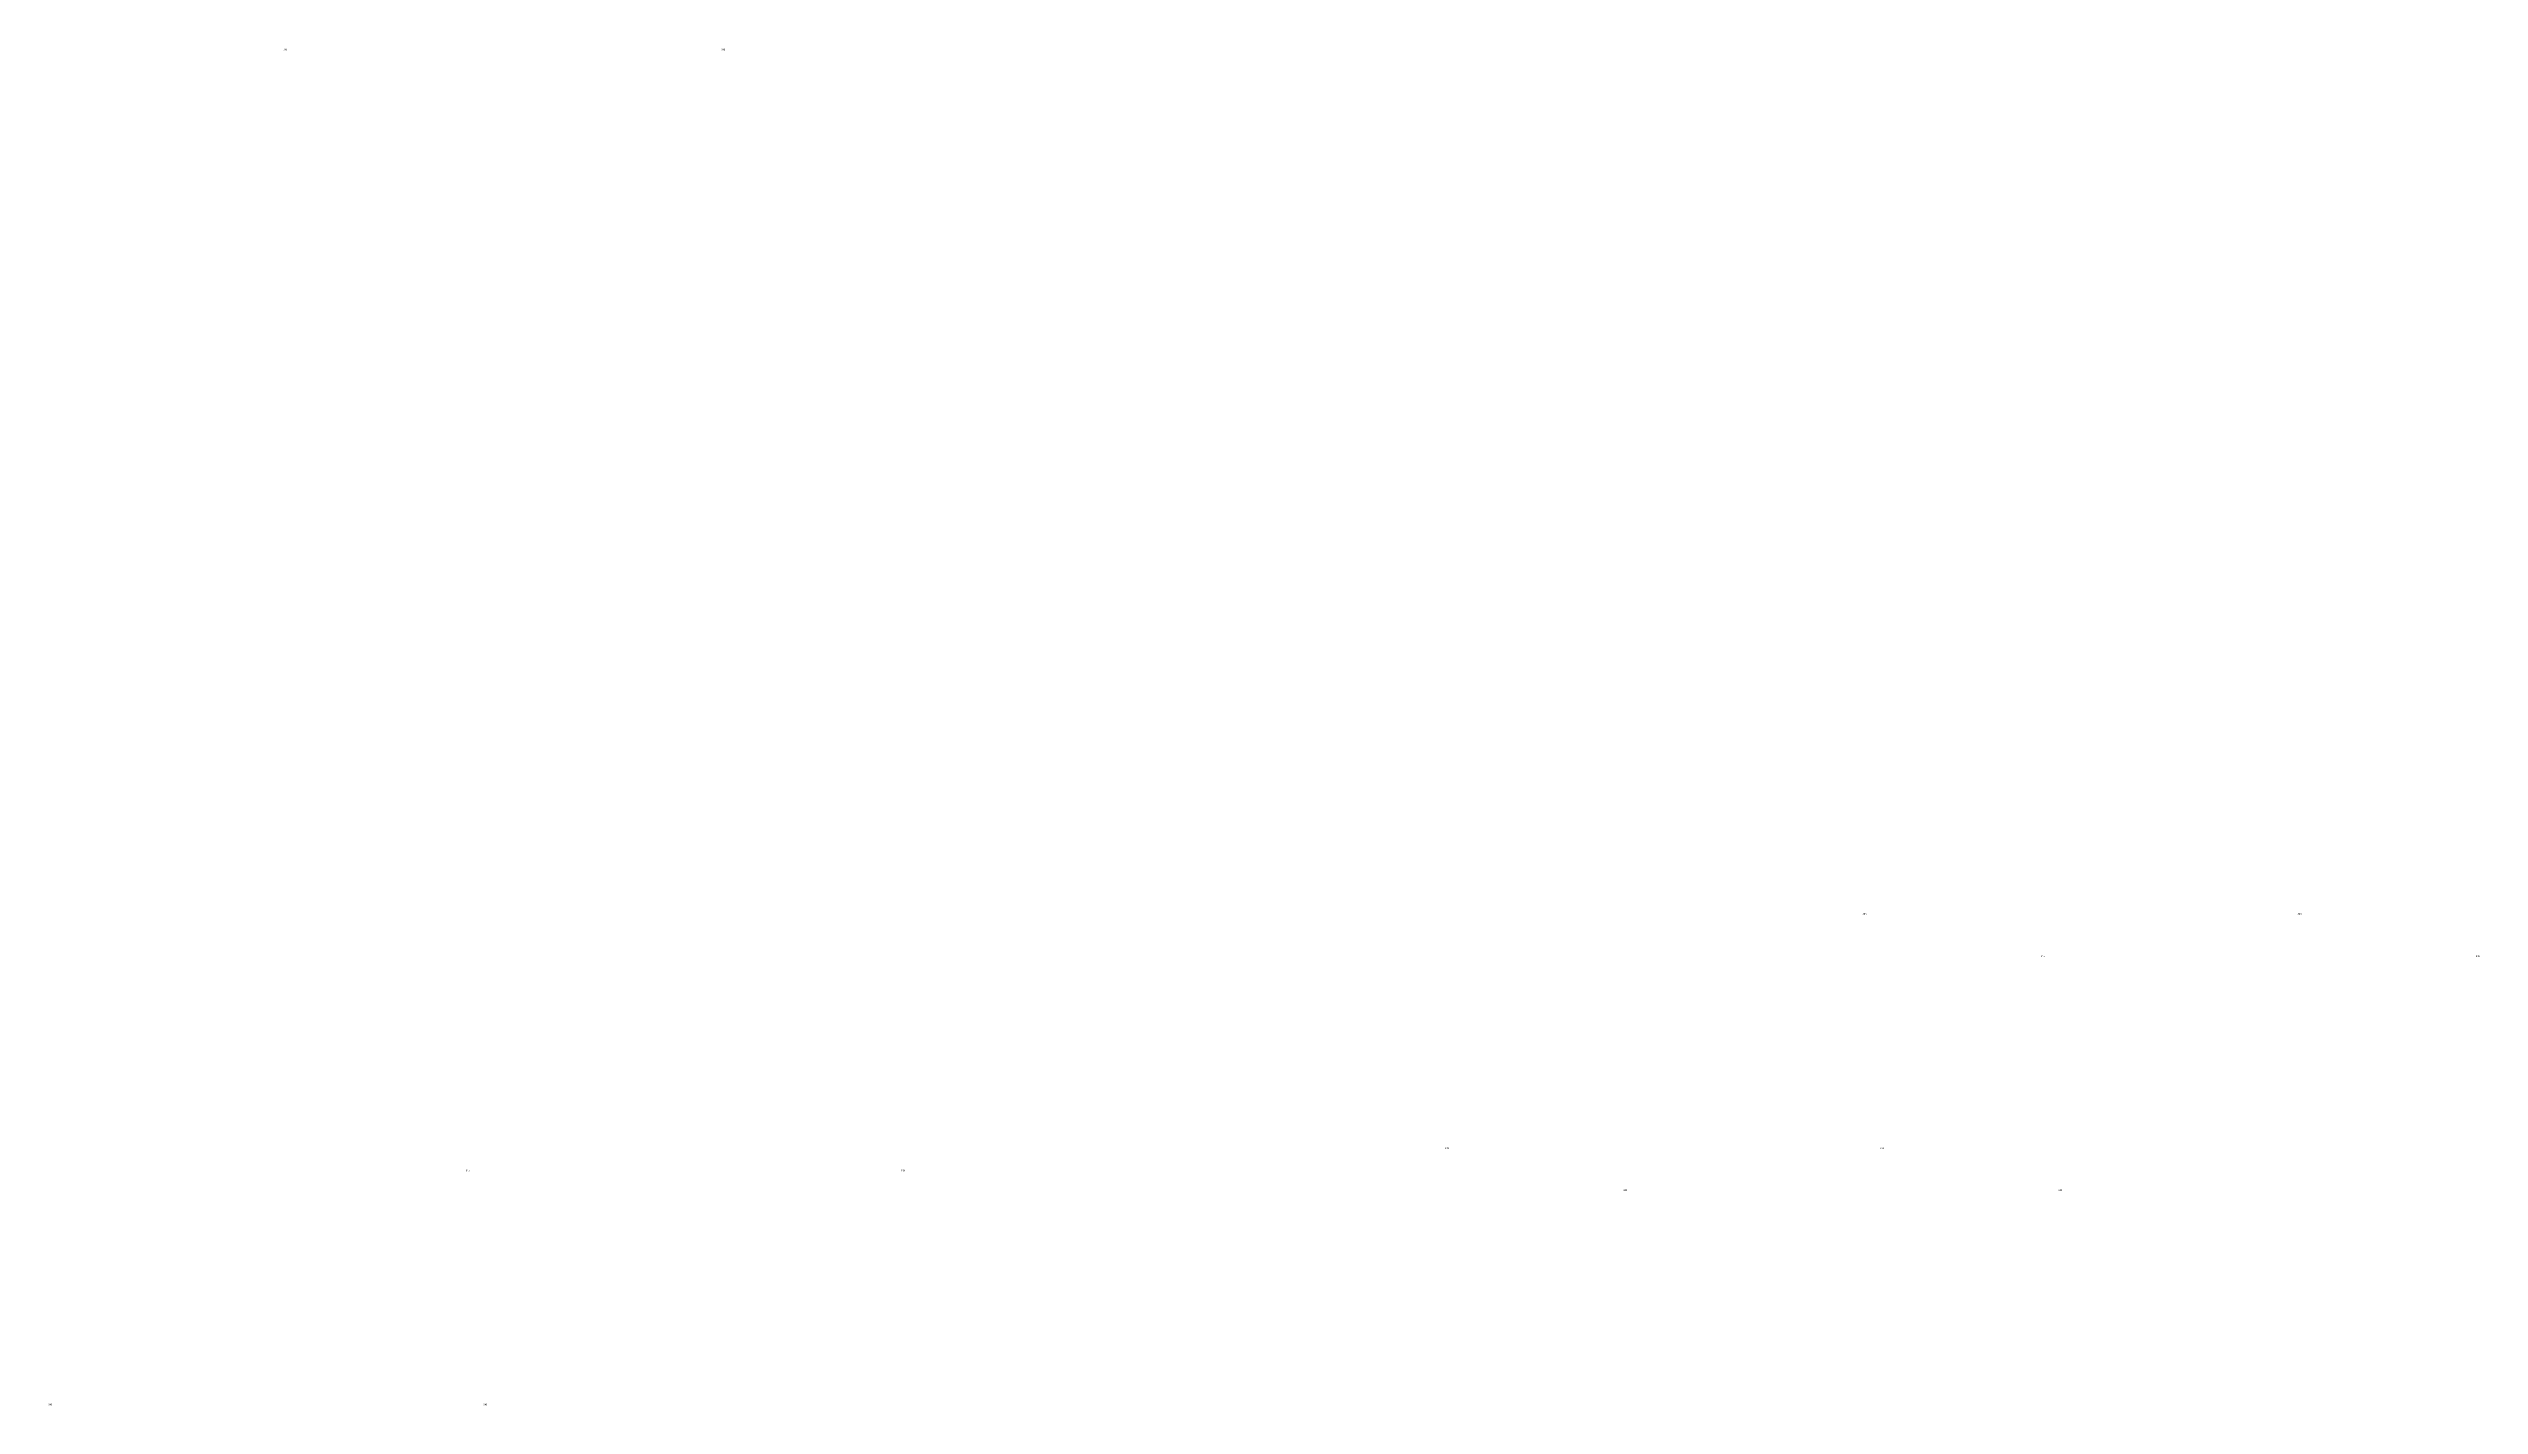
# Model space of a CAD drawing. Header units: millimetres. Extents: x -7118 to 19537, y -1001 to 8760.
# Drawn here: x 13707 to 19537, y -1001 to 2254 of the extents above; entities that cross this region are included whole.
import ezdxf

# ---------------------------------------------------------------- set-up
doc = ezdxf.new("R2010")
doc.units = ezdxf.units.MM
doc.header["$LTSCALE"] = 15
doc.layers.get('0').update_dxf_attribs({"color": 3, "linetype": 'CONTINUOUS'})

msp = doc.modelspace()

# ---------------------------------------------------------------- texts
at = {"color": 3, "linetype": 'ByBlock', "char_height": 4, "attachment_point": 5}
for insert in [(14274.83461, 2251.76082), (15325.14188, 2251.76082), (18062.54786, 177.74363), (19106.06405, 177.74363), (18490.05711, 76.66905), (19533.5733, 76.66905), (17061.02776, -383.98566), (18104.54395, -383.98566), (14712.44916, -437.47794), (15755.96535, -437.47794), (17488.53701, -485.06024), (18532.0532, -485.06024), (13710.92906, -999.20723), (14754.44525, -999.20723)]:
    msp.add_mtext('\\A1343', dxfattribs=dict(at, insert=insert))

doc.saveas('drawing.dxf')
